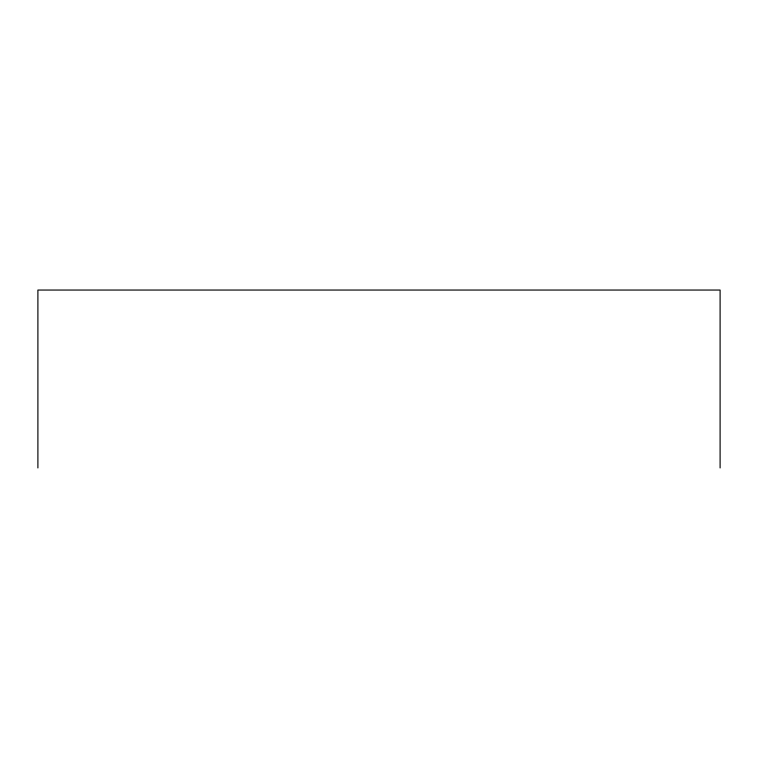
<?xml version="1.0" encoding="UTF-8"?>
<svg xmlns="http://www.w3.org/2000/svg" width="758" height="758" viewBox="0 0 758 758"><rect width="100%" height="100%" fill="white"/><g stroke="black" fill="none" stroke-linecap="round" stroke-linejoin="round"><path stroke-width="1.14" d="M720.1 467.951L720.1 290.049L37.9 290.049L37.9 467.951"/></g></svg>
